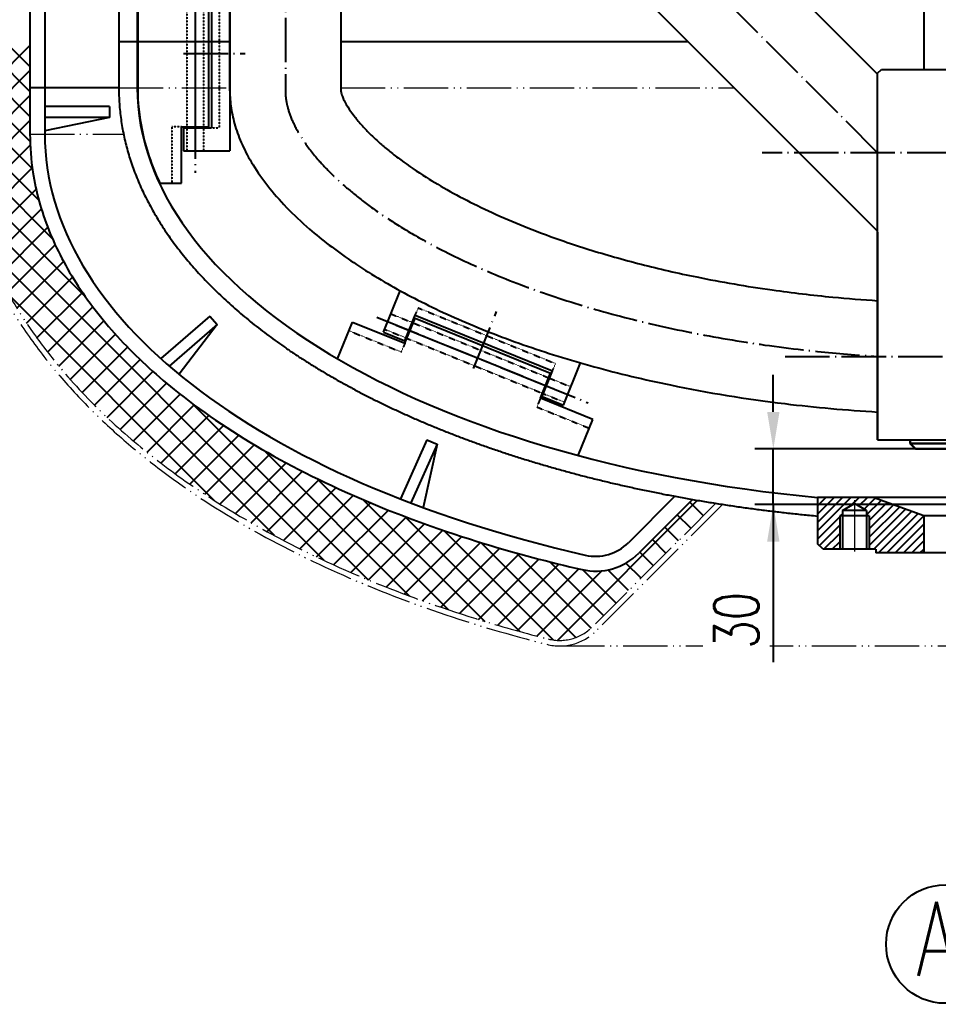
# Model space of a CAD drawing. Extents: x -7243 to -2491, y -430 to 6298.
# Drawn here: x -6445 to -5948, y 2736 to 3267 of the extents above; entities that cross this region are included whole.
import ezdxf

# ---------------------------------------------------------------- set-up
doc = ezdxf.new("R2010")
doc.units = 0
doc.header["$MEASUREMENT"] = 0
for name, pattern in [('ACAD_ISO04W100', [30.5, 24, -3, 0.5, -3]), ('ACAD_ISO05W100', [34, 24, -3, 0.5, -3, 0.5, -3]), ('CENTER', [50.800000000000004, 31.75, -6.35, 6.35, -6.35]), ('HIDDEN', [0.375, 0.25, -0.125])]:
    doc.linetypes.add(name, pattern=pattern)
doc.layers.get('0').update_dxf_attribs({"linetype": 'CONTINUOUS'})
doc.layers.get('DEFPOINTS').update_dxf_attribs({"linetype": 'CONTINUOUS'})
for name, color, linetype in [('1中心线', 3, 'ACAD_ISO04W100'), ('3轮廓', 7, 'CONTINUOUS'), ('4文字、标注、剖面线', 5, 'CONTINUOUS'), ('4文字标注', 5, 'CONTINUOUS'), ('7虚线', 1, 'HIDDEN')]:
    doc.layers.add(name, color=color, linetype=linetype)
for name, color, linetype, lineweight in [('中心线', 3, 'CENTER', 18), ('双点划线', 6, 'ACAD_ISO05W100', 18), ('轮廓线', 7, 'CONTINUOUS', 30)]:
    doc.layers.add(name, color=color, linetype=linetype, lineweight=lineweight)
doc.styles.add('样式 2', font='ROMANS.shx', dxfattribs={"width": 0.75, "bigfont": 'hmhz.shx'})
doc.dimstyles.new('1-4 装配总图', dxfattribs={"dimscale": 4, "dimtxt": 3, "dimasz": 2.5, "dimexe": 1.25, "dimexo": 0, "dimgap": 1, "dimtad": 1, "dimdec": 0, "dimdsep": 46, "dimtxsty": '样式 2', "dimcen": 2.5, "dimclrd": 256, "dimclre": 256, "dimclrt": 256, "dimadec": 0, "dimazin": 0, "dimtfac": 1, "dimtdec": 0, "dimtmove": 0, "dimatfit": 1, "dimfxl": 1, "dimtfill": 1, "dimtfillclr": 256, "dimlwd": -1, "dimarcsym": 0})

# ---------------------------------------------------------------- blocks, each defined once
blk = doc.blocks.new('管口符号')
at = {"layer": '4文字标注'}
blk.add_circle((-1249.135985642628, -514.6938872175397), 4, dxfattribs=at)
at = {"layer": '4文字标注', "style": '样式 2', "width": 0.7}
for tag, p, height in [('A', (-1250.759061545563, -516.6404026200579), 5), ('1', (-1247.738208570488, -516.6277576591583), 2)]:
    blk.add_attdef(tag, p, '', height=height, dxfattribs=at)
blk = doc.blocks.new('*D90')
at = {"layer": '3轮廓', "color": 5}
for p, q in [((-6037.594096706147, 3054.990080108617), (-6037.594096706147, 3074.990080108617)), ((-6037.594096706147, 3004.990080108611), (-6037.594096706147, 3034.990080108617)), ((-6037.594096706147, 3004.990080108611), (-6037.594096706147, 2919.847222965755)), ((-6037.594096706147, 2984.990080108611), (-6037.594096706147, 2964.990080108611))]:
    blk.add_line(p, q, dxfattribs=at)
at = {"layer": '3轮廓', "color": 5, "lineweight": -2}
for p, q in [((-5931.237146688103, 3034.990080108617), (-6047.594096706147, 3034.990080108617)), ((-5940.644751522745, 3004.990080108611), (-6047.594096706147, 3004.990080108611))]:
    blk.add_line(p, q, dxfattribs=at)
at = {"layer": '3轮廓', "color": 5}
for points in [[(-6040.92743003948, 3054.990080108617), (-6034.260763372814, 3054.990080108617), (-6037.594096706147, 3034.990080108617)], [(-6034.260763372814, 2984.990080108611), (-6040.92743003948, 2984.990080108611), (-6037.594096706147, 3004.990080108611)]]:
    blk.add_solid(points, dxfattribs=at)
at = {"layer": 'DEFPOINTS', "color": 0}
for p in [(-6037.594096706147, 3034.990080108617), (-5931.237146688103, 3034.990080108617), (-5940.644751522745, 3004.990080108611)]:
    blk.add_point(p, dxfattribs=at)
at = {"layer": '3轮廓', "color": 5, "insert": (-6057.594096706147, 2942.418651537183), "char_height": 24, "attachment_point": 5, "rotation": 90, "style": '样式 2', "bg_fill": 3, "box_fill_scale": 1.25, "bg_fill_color": 256, "bg_fill_true_color": 13158600, "bg_fill_transparency": 0}
blk.add_mtext('30', dxfattribs=at)
blk = doc.blocks.new('8')
at = {"layer": '1中心线'}
for p, q in [((31543.81867658837, 2792.368846254681), (31543.81867658837, 2669.180714133656)), ((31537.63974440024, 2733.605381481275), (31570.96175464993, 2733.605381481275))]:
    blk.add_line(p, q, dxfattribs=at)
at = {"layer": '3轮廓'}
for p, q in [((31537.63974440024, 2786.105381481275), (31537.63974440024, 2773.605381481275)), ((31537.63974440024, 2786.105381481275), (31562.63974440024, 2786.105381481275)), ((31562.63974440024, 2786.105381481275), (31562.63974440024, 2681.105381481275)), ((31537.63974440024, 2773.605381481275), (31552.63974440024, 2773.605381481275)), ((31552.63974440024, 2773.605381481275), (31552.63974440024, 2693.605381481275)), ((31537.63974440024, 2693.605381481275), (31537.63974440024, 2681.105381481275)), ((31537.63974440024, 2693.605381481275), (31552.63974440024, 2693.605381481275)), ((31537.63974440024, 2681.105381481275), (31562.63974440024, 2681.105381481275))]:
    blk.add_line(p, q, dxfattribs=at)
at = {"layer": '7虚线', "ltscale": 0.4}
for p, q in [((31539.31883819422, 2786.105381481275), (31539.31883819422, 2773.605381481275)), ((31548.31883817738, 2786.105381481275), (31548.31883817738, 2773.605381481275)), ((31552.63974440024, 2773.605381481275), (31556.84178542911, 2773.605381481275)), ((31556.84178542911, 2773.605381481275), (31556.84178542911, 2693.605381481275)), ((31539.31883819422, 2693.605381481275), (31539.31883819422, 2681.105381481275)), ((31548.31883817738, 2693.605381481275), (31548.31883817738, 2681.105381481275)), ((31552.63974440024, 2693.605381481275), (31556.84178542911, 2693.605381481275))]:
    blk.add_line(p, q, dxfattribs=at)
blk = doc.blocks.new('G')
at = {"layer": '1中心线'}
blk.add_line((27194.49990872716, 2626.70381465949), (27194.49990872716, 2534.482789415219), dxfattribs=at)
at = {"layer": '3轮廓'}
for p, q in [((27163.53070056235, 2649.179076259517), (27187.13510082493, 2649.179076259516)), ((27163.53070056235, 2649.179076259516), (27163.53070056235, 2560.709855916415)), ((27187.13510082493, 2649.179076259516), (27187.13510082493, 2618.679076259516)), ((27187.13510082493, 2618.679076259516), (27201.7395010875, 2618.679076259516)), ((27201.7395010875, 2618.679076259516), (27201.7395010875, 2539.679076259516)), ((27187.13510082493, 2539.679076259516), (27201.7395010875, 2539.679076259516)), ((27187.13510082493, 2509.179076259516), (27187.13510082493, 2539.679076259516)), ((27175.51369857099, 2509.179076259539), (27187.13510082493, 2509.179076259516))]:
    blk.add_line(p, q, dxfattribs=at)
blk.add_open_spline([(27163.53070056235, 2560.709855916415), (27163.53070056235, 2553.066866502985), (27164.3116715735, 2545.423878833461), (27167.84429899648, 2528.18365911356), (27171.06801696228, 2518.610232362692), (27175.51369857099, 2509.179076259539)], degree=3, knots=[0, 0, 0, 0, 0.1020968558535501, 0.1020968558535501, 0.2314849992769499, 0.2314849992769499, 0.2314849992769499, 0.2314849992769499], dxfattribs=at)
at = {"layer": '7虚线', "ltscale": 0.4}
for p, q in [((27182.01491085723, 2649.179076259516), (27182.01491085723, 2618.679076259516)), ((27187.13510082493, 2618.679076259516), (27182.01491085723, 2618.679076259516)), ((27189.99982834926, 2618.679076259516), (27189.99982834926, 2539.679076259516)), ((27198.99982832805, 2618.679076259516), (27198.99982832805, 2539.679076259516)), ((27182.01491085723, 2539.679076259516), (27182.01491085723, 2509.179076259516)), ((27187.13510082493, 2539.679076259516), (27182.01491085723, 2539.679076259516))]:
    blk.add_line(p, q, dxfattribs=at)
at = {"layer": '4文字、标注、剖面线'}
blk.add_blockref('8', (-4349.318767861208, -154.4263052217598), dxfattribs=at)
blk = doc.blocks.new('S')
at = {"layer": '1中心线'}
for p, q in [((27344.95528193083, 2409.064175568819), (27357.47084587664, 2439.946484844502)), ((27292.81501010129, 2436.861946139544), (27406.98381224582, 2390.59316063193)), ((27303.23088299797, 2432.640742273133), (27388.69986286964, 2398.003031944643))]:
    blk.add_line(p, q, dxfattribs=at)
at = {"layer": '3轮廓'}
for p, q in [((27296.29911668677, 2428.782887082062), (27305.35855268962, 2451.137157789702)), ((27271.56193891112, 2414.336395036676), (27279.6349865277, 2434.256740166338)), ((27279.6349865277, 2434.256740166338), (27307.90190157426, 2422.801107763415)), ((27307.88391793535, 2424.087955769385), (27313.51783551056, 2437.989717267688)), ((27307.90190157426, 2422.801107763415), (27313.3872340619, 2436.336233715152)), ((27313.3872340619, 2436.336233715152), (27386.60317795298, 2406.664267819056)), ((27313.51783551056, 2437.989717267688), (27387.66056350151, 2407.942156866557)), ((27296.29911668677, 2428.782887082058), (27307.88391793535, 2424.087955769385)), ((27393.61144717489, 2389.345464055576), (27402.86074601253, 2412.16822366305)), ((27381.11784546533, 2393.12914186732), (27386.60317795298, 2406.664267819056)), ((27382.0266459263, 2394.040395368253), (27387.66056350151, 2407.942156866557)), ((27409.38476051189, 2381.673509464396), (27381.11784546533, 2393.12914186732)), ((27382.0266459263, 2394.040395368253), (27393.61144717489, 2389.345464055576)), ((27401.49183956767, 2362.197629133043), (27409.38476051189, 2381.673509464397))]:
    blk.add_line(p, q, dxfattribs=at)
at = {"layer": '7虚线', "ltscale": 0.4}
for p, q in [((27300.31012562799, 2438.680101395913), (27311.89492687658, 2433.985170083236)), ((27313.51783551056, 2437.989717267688), (27315.09609903085, 2441.884102080315)), ((27315.09609903085, 2441.884102080315), (27389.2388270218, 2411.836541679184)), ((27312.35822802792, 2433.7971485628), (27385.57417191899, 2404.125182666705)), ((27277.71187131121, 2429.511429515876), (27305.97878635777, 2418.055797112953)), ((27296.92977508919, 2430.339044512541), (27308.51457633777, 2425.644113199864)), ((27307.90190157426, 2422.801107763415), (27305.97878635777, 2418.055797112953)), ((27308.97787749076, 2425.456091683473), (27382.19382138183, 2395.784125787378)), ((27387.66056350151, 2407.942156866557), (27389.2388270218, 2411.836541679184)), ((27386.03765486753, 2403.937609682104), (27397.62245611611, 2399.242678369428)), ((27381.11784546533, 2393.12914186732), (27379.19473024884, 2388.383831216858)), ((27382.65730432872, 2395.59655279873), (27394.24210557731, 2390.901621486053)), ((27379.19473024884, 2388.383831216858), (27407.46164529539, 2376.928198813935))]:
    blk.add_line(p, q, dxfattribs=at)

msp = doc.modelspace()

# ---------------------------------------------------------------- hatches: boundary and pattern name
at = {"layer": '4文字标注'}
h = msp.add_hatch(dxfattribs=at)
h.set_pattern_fill('ANSI37', color=256, scale=3, style=0)
h.set_pattern_definition([(45, (-15470.085758384, 3745.553658082484), (-6.735192090801863, 6.735192090801865), []), (135, (-15470.085758384, 3745.553658082484), (-6.735192090801865, -6.735192090801863), [])])
h.paths.add_polyline_path([(-6439.237146688105, 3254.990080108611), (-6481.237146688105, 3254.990080108611), (-6481.237146688105, 3229.990080108611), (-6439.237146688105, 3229.990080108611)])
edge = h.paths.add_edge_path()
edge.add_spline(control_points=[(-6140.843746113256, 2969.810037535882), (-6158.890884011198, 2973.934067518711), (-6176.462101516081, 2978.592224996063), (-6215.980486468965, 2990.61313121814), (-6237.472194713402, 2998.361588672006), (-6277.842820395355, 3015.471222321387), (-6296.721513414432, 3024.832059080268), (-6331.417636032042, 3044.969731606197), (-6347.235222633914, 3055.746273218433), (-6372.065935483646, 3075.790839906242), (-6381.803127136667, 3084.806295351467), (-6399.130388406888, 3103.435685305754), (-6406.72064278429, 3113.050058573052), (-6419.615536817375, 3132.766525586502), (-6424.919860093254, 3142.869437883844), (-6433.114901548986, 3163.421303844627), (-6436.004308907544, 3173.8705552436), (-6438.703345137554, 3191.23955775338), (-6439.236206122645, 3198.114828194612), (-6439.236549011468, 3204.990080108611)], knot_values=[3.141592839681477, 3.141592839681477, 3.141592839681477, 3.141592839681477, 3.259487490969896, 3.259487490969896, 3.416051370917587, 3.416051370917587, 3.572615250865278, 3.572615250865278, 3.729179130812969, 3.729179130812969, 3.848432160404772, 3.848432160404772, 3.967685189996574, 3.967685189996574, 4.086938219588378, 4.086938219588378, 4.20619124918018, 4.20619124918018, 4.283732206412745, 4.283732206412745, 4.283732206412745, 4.283732206412745], degree=3, periodic=0)
edge.add_line((-6439.236549011468, 3204.990080108611), (-6439.237146688105, 3204.990080108611))
edge.add_line((-6439.237146688105, 3204.990080108611), (-6439.237146688105, 3229.990080108611))
edge.add_line((-6439.237146688105, 3229.990080108611), (-6481.237146688105, 3229.990080108611))
edge.add_spline(control_points=[(-6481.237146688105, 3229.990080108611), (-6481.237146688105, 3221.866536064781), (-6480.769616232992, 3213.743328366001), (-6478.920130102513, 3197.634392943045), (-6477.538498854698, 3189.649218618485), (-6473.918331802761, 3173.935432452827), (-6471.680295167447, 3166.207087745483), (-6466.428690996687, 3151.094148992213), (-6463.41560387268, 3143.70952120318), (-6456.703706498494, 3129.335894971171), (-6453.005229913229, 3122.346665004608), (-6445.008180450593, 3108.784846747388), (-6440.709765601419, 3102.211960224091), (-6431.586879083527, 3089.481414421675), (-6426.762427856393, 3083.323484327195), (-6413.842769758168, 3068.103934847139), (-6405.418900187415, 3059.32566886915), (-6387.611650392926, 3042.654810177682), (-6378.227435524557, 3034.761350431104), (-6358.607586856069, 3019.777864284794), (-6348.371264236561, 3012.687585032214), (-6327.124727415092, 2999.24626618255), (-6316.11406493597, 2992.895260308119), (-6287.847743065544, 2977.964668283168), (-6270.161577097697, 2969.804882481488), (-6233.422239627336, 2954.941783307085), (-6214.368447131925, 2948.239439683322), (-6183.087057011973, 2938.699155206896), (-6171.230943910563, 2935.397701821193), (-6159.198375196174, 2932.349154101938)], knot_values=[3.141592653589793, 3.141592653589793, 3.141592653589793, 3.141592653589793, 3.198935317428593, 3.198935317428593, 3.256277981267393, 3.256277981267393, 3.313620645106192, 3.313620645106192, 3.370963308944992, 3.370963308944992, 3.428305972783792, 3.428305972783792, 3.485648636622591, 3.485648636622591, 3.542991300461391, 3.542991300461391, 3.6321335735088, 3.6321335735088, 3.721275846556208, 3.721275846556208, 3.810418119603617, 3.810418119603617, 3.899560392651025, 3.899560392651025, 4.032117249636769, 4.032117249636769, 4.164674106622513, 4.164674106622513, 4.24337931629058, 4.24337931629058, 4.24337931629058, 4.24337931629058], degree=3, periodic=0)
edge.add_arc((-6153.058422701291, 2956.583447641478), 25.0000000000019, 255.7828176877531, 314.9999999999999)
edge.add_line((-6135.380753171623, 2938.905778111813), (-6068.672218408992, 3005.614312874447))
edge.add_spline(control_points=[(-6068.672218408992, 3005.614312874447), (-6072.87996559525, 3006.280692158015), (-6077.068835856073, 3006.977760139033), (-6081.237146688101, 3007.705208527561)], knot_values=[4.376600597581184, 4.376600597581184, 4.376600597581184, 4.376600597581184, 4.405666655939714, 4.405666655939714, 4.405666655939714, 4.405666655939714], degree=3, periodic=0)
edge.add_line((-6081.237146688101, 3007.705208527561), (-6110.270544432216, 2978.671810783446))
edge.add_arc((-6133.605068211375, 3002.006334562603), 32.9999999999995, 257.3289141423151, 314.99999999995254, ccw=False)
h = msp.add_hatch(dxfattribs=at)
h.set_pattern_fill('ANSI31', color=256, style=0)
h.set_pattern_definition([(45, (-8810.169098090832, 2663.912797401679), (-2.245064030267288, 2.245064030267288), [])])
h.paths.add_polyline_path([(-5956.237146688101, 2978.803648562738), (-5982.237146688101, 2978.803648562738), (-5982.237146688101, 2980.803648562738), (-5985.737146688101, 2980.803648562738), (-5985.737146688101, 2998.803648562738), (-5987.237146688101, 2998.803648562738), (-5987.237146688101, 3001.803648562741), (-5993.737146688101, 3005.55642531247), (-6000.237146688101, 3001.803648562738), (-6000.237146688101, 2998.803648562738), (-6001.737146688101, 2998.803648562738), (-6001.737146688101, 2980.803648562738), (-6010.737146688101, 2980.803648562738), (-6013.737146688101, 2983.803648562737), (-6013.737146688101, 3008.803648562738), (-5983.711920882655, 3008.803648562738), (-5956.237146688101, 2998.803648562734)])
h.paths.add_polyline_path([(-5848.737146688101, 3008.803648562738), (-5848.737146688101, 2983.803648562738), (-5851.737146688101, 2980.803648562738), (-5860.737146688101, 2980.803648562738), (-5860.737146688101, 2998.803648562738), (-5862.237146688101, 2998.803648562738), (-5862.237146688101, 3001.803648562738), (-5868.737146688101, 3005.55642531247), (-5875.237146688101, 3001.803648562741), (-5875.237146688101, 2998.803648562738), (-5876.737146688101, 2998.803648562738), (-5876.737146688101, 2980.803648562738), (-5880.237146688101, 2980.803648562738), (-5880.237146688101, 2978.803648562738), (-5906.237146688101, 2978.803648562738), (-5906.237146688101, 2998.803648562738), (-5878.762372493555, 3008.803648562737)])

# ---------------------------------------------------------------- linework, layer by layer
for p, q in [((-5956.237146688105, 4314.408502225659), (-5956.237146688101, 3239.990080108617)), ((-6381.237146688105, 4010.990080108612), (-6381.237146688105, 3229.990080108611)), ((-6391.237146688105, 3980.990080108612), (-6391.237146688105, 3229.990080108611)), ((-6439.237146688105, 3806.990080108612), (-6439.237146688105, 3204.990080108611)), ((-6431.237146688105, 3806.990080108612), (-6431.237146688105, 3204.990080108611)), ((-6391.237146688105, 3254.990080108611), (-6331.237146688098, 3254.990080108611)), ((-6271.237146688105, 3254.990080108611), (-6083.663553559296, 3254.990080108611)), ((-6391.237109075159, 3229.990080108611), (-6439.237146688105, 3229.990080108611)), ((-6396.234597157811, 3219.990080108612), (-6431.237146688105, 3219.990080108612)), ((-6396.234597157811, 3219.990080108612), (-6396.234597157811, 3213.990080108612)), ((-6396.234597157811, 3213.990080108612), (-6431.237146688105, 3206.791129566863)), ((-6396.234597157811, 3213.990080108612), (-6431.237146688105, 3213.990080108612)), ((-6342.120366598061, 3106.752595510477), (-6368.496207999666, 3083.741870533242)), ((-6342.120366598061, 3106.752595510477), (-6338.175958213065, 3102.231352042978)), ((-6338.175958213065, 3102.231352042978), (-6363.958573657943, 3079.738167307661)), ((-6338.175958213065, 3102.231352042978), (-6358.683109513691, 3075.288548829961)), ((-6224.756490504129, 3039.932215009864), (-6239.037803241052, 3007.975641662101)), ((-6224.756490504129, 3039.932215009864), (-6219.278619815865, 3037.484168294085)), ((-6219.278619815865, 3037.484168294085), (-6233.430467343798, 3005.817292715928)), ((-6219.278619815865, 3037.484168294085), (-6226.819133048812, 3003.352230648833)), ((-6090.81845302822, 3009.437610686431), (-6115.927398681721, 2984.328665032929)), ((-6081.237146688105, 3007.705208527559), (-6110.270544432216, 2978.671810783446)), ((-6013.737146688101, 3008.803648562738), (-6013.737146688101, 2983.803648562738)), ((-5931.237146688105, 3008.803648562738), (-6013.737146688101, 3008.803648562738)), ((-5956.237146688109, 2998.803648562738), (-5983.711920882655, 3008.803648562738)), ((-6000.237146688101, 3001.803648562738), (-5993.737146688101, 3005.55642531247)), ((-6000.237146688101, 3001.803648562738), (-6000.237146688101, 2980.803648562738)), ((-5987.237146688101, 3001.803648562738), (-6000.237146688101, 3001.803648562738)), ((-5987.237146688101, 3001.80364856274), (-5993.737146688101, 3005.556425312471)), ((-5987.237146688101, 3001.803648562738), (-5987.237146688101, 2980.803648562738)), ((-5956.237146688101, 2998.803648562735), (-5956.237146688101, 2978.803648562738)), ((-5906.237146688101, 2998.803648562738), (-5956.237146688109, 2998.803648562738)), ((-6010.737146688101, 2980.803648562738), (-6013.737146688101, 2983.803648562738)), ((-5982.237146688101, 2980.803648562738), (-6010.737146688101, 2980.803648562738)), ((-5982.237146688101, 2980.803648562738), (-5982.237146688101, 2978.803648562738)), ((-5880.237146688101, 2978.803648562738), (-5982.237146688101, 2978.803648562738))]:
    msp.add_line(p, q)
for radius, start, end in [(25, 257.1206171562599, 314.9999999999565), (33, 257.1206171562601, 314.9999999999514)]:
    msp.add_arc((-6133.605068211375, 3002.006334562603), radius, start, end)
for centre, major_axis, ratio, end_param in [((-5931.237146688105, 3229.990080108611), (450.0000000000005, 0), 0.4999999999999993, 4.528012789348733), ((-5931.237146688105, 3204.990080108611), (499.9999999999995, 0), 0.5000000000000004, 4.283477849950443)]:
    msp.add_ellipse(centre, major_axis=major_axis, ratio=ratio, start_param=3.141592653589793, end_param=end_param)
for points, knots in [([(-6391.237146688105, 3229.990080108611), (-6391.237146688105, 3228.564636309989), (-6391.187348385876, 3225.712515051715), (-6390.963355159885, 3221.437292912362), (-6390.590276410458, 3217.166533908041), (-6390.068472564071, 3212.9025245789), (-6389.398439411172, 3208.647417462954), (-6388.580799799609, 3204.403328090908), (-6387.616293625306, 3200.172294021937), (-6386.505766552949, 3195.956273640304), (-6385.25015792514, 3191.757137151596), (-6383.850488318014, 3187.576662645818), (-6382.307847171793, 3183.416533695401), (-6380.623380876445, 3179.27833925766), (-6378.798281627933, 3175.16357539898), (-6376.833777298623, 3171.073648630424), (-6374.731122490568, 3167.009880532833), (-6372.491590868922, 3162.973513366639), (-6370.116468808523, 3158.965716365576), (-6367.607050331317, 3154.987592438259), (-6364.964633269385, 3151.040185032596), (-6362.190516555078, 3147.124484955278), (-6359.28599851915, 3143.241436977161), (-6356.252376064906, 3139.391946093701), (-6353.090944583138, 3135.576883345379), (-6349.802998474803, 3131.797091135029), (-6346.389832155619, 3128.053388006546), (-6342.852741427483, 3124.346572872289), (-6339.19302511388, 3120.677428694687), (-6335.411986869982, 3117.04672564146), (-6331.510937091414, 3113.455223743789), (-6327.49119485894, 3109.903675093687), (-6323.35408986784, 3106.392825620579), (-6319.100964302186, 3102.923416489102), (-6314.733174623103, 3099.49618516008), (-6310.252093248979, 3096.111866155501), (-6305.659110111959, 3092.771191566316), (-6300.955634081147, 3089.474891339078), (-6296.143094247349, 3086.223693374629), (-6291.222941068187, 3083.018323468706), (-6286.19664737484, 3079.859505121288), (-6281.065709244162, 3076.747959238362), (-6275.831646741488, 3073.684403746922), (-6270.496004540139, 3070.669553141197), (-6265.060352424935, 3067.704117975725), (-6259.526285686767, 3064.788804318603), (-6253.895425415929, 3061.924313176135), (-6248.169418701618, 3059.11133989852), (-6242.349938744697, 3056.350573574437), (-6236.438684891018, 3053.642696421203), (-6230.437382591659, 3050.988383175866), (-6224.3477832965, 3048.388300491683), (-6218.171664286932, 3045.84310634353), (-6211.910828453063, 3043.353449444995), (-6205.567104020527, 3040.919968679442), (-6199.142344231524, 3038.543292546635), (-6192.638426984053, 3036.224038626199), (-6186.057254433563, 3033.962813058812), (-6179.400752560239, 3031.76021004568), (-6172.670870705206, 3029.61681136668), (-6165.869581078488, 3027.5331859173), (-6158.99887824144, 3025.509889264384), (-6152.060778565883, 3023.547463220564), (-6145.057319672098, 3021.646435437161), (-6137.990559847698, 3019.807319015258), (-6130.862577449036, 3018.030612134593), (-6123.67547028662, 3016.316797699952), (-6116.431354996297, 3014.666343004559), (-6109.132366396982, 3013.079699410152), (-6101.780656836538, 3011.55730204322), (-6094.378395526644, 3010.099569507076), (-6086.927767867612, 3008.706903609258), (-6079.430974764051, 3007.37968910393), (-6071.890231932171, 3006.118293448818), (-6064.307769199451, 3004.923066576374), (-6056.685829797287, 3003.794340678746), (-6049.026669647221, 3002.732430006253), (-6041.332556641468, 3001.737630679031), (-6033.605769917925, 3000.810220511543), (-6025.848599130532, 2999.950458849678), (-6019.222114147295, 2999.27645003652), (-6015.18128044554, 2998.893877478439), (-6013.737146688083, 2998.760765550973)], [0, 0, 0, 0, 4.276331395868362, 8.555612523071169, 12.84078665361656, 17.13478410859369, 21.4405157080444, 25.76086614725806, 30.09868729971701, 34.45679146435489, 38.8379445926534, 43.24485954743197, 47.68018945849137, 52.1465212494149, 56.64636941423956, 61.18217012219822, 65.75627572381481, 70.3709497228716, 75.02836226720025, 79.73058619789727, 84.47959368230708, 89.27725344212979, 94.12532857473089, 99.02547495390348, 103.9792401863304, 108.988063091852, 114.0532736695628, 119.1760935075358, 124.3576365915533, 129.598910467283, 134.9008177106257, 140.2641576624285, 145.6896283858202, 151.1778288072151, 156.729261005073, 162.3443326138276, 168.0233593137739, 173.7665673809933, 179.5740962747284, 185.4460012425354, 191.382255926511, 197.3827549564422, 203.4473165181527, 209.5756848873615, 215.7675329213672, 222.0224645024917, 228.3400169286029, 234.7196632474461, 241.1608145324151, 247.6628220984499, 254.2249796574002, 260.8465254129202, 267.5266440954844, 274.2644689384318, 281.0590835964581, 287.9095240080948, 294.8147802040178, 301.773798063141, 308.7854810185237, 315.8486917153013, 322.9622536227611, 330.1249526027476, 337.335538436605, 344.5927263128193, 351.8951982774175, 359.2416046492375, 366.6305654020704, 374.0606715155839, 381.5304862969671, 389.0385466750018, 396.5833644683965, 404.1634276299984, 411.7772014684573, 419.423129848895, 427.0996363740292, 434.8051255471231, 442.5379839181147, 450.2965812141416, 458.0792714557695, 465.8843940599187, 473.7102749307932, 478.061026986667, 478.061026986667, 478.061026986667, 478.061026986667]), ([(-6439.236549011468, 3204.990080108611), (-6439.236206122645, 3198.114828194612), (-6438.703345137554, 3191.23955775338), (-6436.004308907544, 3173.8705552436), (-6433.114901548986, 3163.421303844627), (-6424.919860093254, 3142.869437883844), (-6419.615536817375, 3132.766525586502), (-6406.72064278429, 3113.050058573052), (-6399.130388406888, 3103.435685305754), (-6381.803127136667, 3084.806295351467), (-6372.065935483646, 3075.790839906242), (-6347.235222633914, 3055.746273218433), (-6331.417636032042, 3044.969731606197), (-6296.721513414432, 3024.832059080268), (-6277.842820395355, 3015.471222321387), (-6237.472194713402, 2998.361588672006), (-6215.980486468965, 2990.61313121814), (-6176.462101516081, 2978.592224996063), (-6158.890884011198, 2973.934067518711), (-6140.843746113256, 2969.810037535882)], [3.141592839681477, 3.141592839681477, 3.141592839681477, 3.141592839681477, 3.219133796914043, 3.219133796914043, 3.338386826505845, 3.338386826505845, 3.457639856097648, 3.457639856097648, 3.576892885689451, 3.576892885689451, 3.696145915281254, 3.696145915281254, 3.852709795228945, 3.852709795228945, 4.009273675176636, 4.009273675176636, 4.165837555124327, 4.165837555124327, 4.283732206412745, 4.283732206412745, 4.283732206412745, 4.283732206412745])]:
    msp.add_open_spline(points, degree=3, knots=knots)
at = {"layer": '1中心线'}
for p, q in [((-6301.237146688101, 3847.337694388684), (-6301.237146688101, 3228.459300451703)), ((-5981.237146688109, 3194.990080108615), (-6297.211117709219, 3510.964051129729)), ((-5819.369707174694, 3194.990080108617), (-6043.602900459293, 3194.990080108617)), ((-6031.211878145448, 3084.990080108617), (-5860.272750528296, 3084.990080108617))]:
    msp.add_line(p, q, dxfattribs=at)
msp.add_open_spline([(-6301.237146688101, 3228.459300451717), (-6301.237146688101, 3227.24616613109), (-6301.172087345065, 3226.055300675969), (-6300.946308108403, 3224.026471132588), (-6300.827890452558, 3223.21386225257), (-6300.472723103263, 3221.263218407756), (-6300.208321957227, 3220.104109027994), (-6299.204443254028, 3216.506327500449), (-6298.259895921554, 3213.90616832754), (-6295.550131651024, 3208.138772292614), (-6293.783289339968, 3204.975242442382), (-6289.20783093886, 3198.138462530028), (-6286.401717896111, 3194.471800223444), (-6280.63993744885, 3187.934058721271), (-6277.987630395066, 3185.159975051668), (-6272.187874411062, 3179.583000525744), (-6269.063722799507, 3176.787815341163), (-6262.263270871932, 3171.139560154415), (-6258.585750872575, 3168.284875739575), (-6250.296241120162, 3162.280028282682), (-6245.627293834477, 3159.129991044588), (-6235.652179167471, 3152.871729299276), (-6230.349460652746, 3149.765231533316), (-6216.243236163555, 3142.064375427109), (-6207.038104706593, 3137.52829454304), (-6187.400282766579, 3128.830653128262), (-6176.957670158325, 3124.664844962014), (-6154.997740471441, 3116.816957318737), (-6143.475001692772, 3113.133535662228), (-6119.520931297284, 3106.336431365282), (-6107.086863230939, 3103.222712501721), (-6081.485013552676, 3097.631302248998), (-6068.316864628698, 3095.154645317503), (-6041.424641067933, 3090.885291277481), (-6027.704662966975, 3089.093519732807), (-6003.040720862693, 3086.554824245402), (-5992.171645531296, 3085.662450336816), (-5981.237146688105, 3084.990080108617)], degree=3, knots=[0, 0, 0, 0, 0.05552156745159578, 0.05552156745159578, 0.0908343921744489, 0.0908343921744489, 0.1385751137249946, 0.1385751137249946, 0.230736481396554, 0.230736481396554, 0.3228978490681134, 0.3228978490681134, 0.4150592167396727, 0.4150592167396727, 0.4794897818563617, 0.4794897818563617, 0.5418387050423616, 0.5418387050423616, 0.6041876282283617, 0.6041876282283617, 0.6728567129248707, 0.6728567129248707, 0.7415257976213797, 0.7415257976213797, 0.8458927715127266, 0.8458927715127266, 0.9502597454040734, 0.9502597454040734, 1.05462671929542, 1.05462671929542, 1.158993693186767, 1.158993693186767, 1.263360667078114, 1.263360667078114, 1.367727640969461, 1.367727640969461, 1.448471609267383, 1.448471609267383, 1.448471609267383, 1.448471609267383], dxfattribs=at)
at = {"layer": '3轮廓'}
for p, q in [((-6331.237146688098, 3228.459300451717), (-6331.237146688098, 3828.459300451717)), ((-6271.237146688105, 3828.459300451717), (-6271.237146688105, 3228.459300451717)), ((-5981.237146688109, 3237.416486979809), (-6271.237146688105, 3527.416486979806)), ((-5981.237146688112, 3152.563673237429), (-6271.237146688105, 3442.563673237419)), ((-5981.237146688109, 3237.990080108618), (-5979.237146688109, 3239.990080108616)), ((-5981.237146688112, 3151.990080108617), (-5981.237146688109, 3237.990080108618)), ((-5979.237146688109, 3239.990080108616), (-5883.237146688112, 3239.990080108617))]:
    msp.add_line(p, q, dxfattribs=at)
msp.add_open_spline([(-6271.237146688105, 3228.459300451717), (-6271.237146688105, 3228.360405766336), (-6271.234366388653, 3228.296086780392), (-6271.212499366873, 3228.071731068736), (-6271.189472699338, 3227.895743491437), (-6271.102384434784, 3227.449421149893), (-6271.037162395809, 3227.164823864721), (-6270.80230909646, 3226.366044268537), (-6270.641753219425, 3225.884542526284), (-6270.173982233984, 3224.697876434936), (-6269.865012864393, 3223.99013953741), (-6268.820557877312, 3221.885652098323), (-6267.939356088471, 3220.319626673615), (-6265.80933241433, 3217.100934144584), (-6264.70305118398, 3215.563845200254), (-6262.113479597137, 3212.295622364989), (-6260.636166006658, 3210.562746409484), (-6257.688660099786, 3207.373448522619), (-6256.313603866416, 3205.959828786793), (-6253.311451000576, 3203.036283035151), (-6251.686487139083, 3201.528533330158), (-6248.307521691346, 3198.548608945344), (-6246.569588645496, 3197.081007860949), (-6242.868128582599, 3194.092715709317), (-6240.907011688021, 3192.574046497291), (-6234.701815556902, 3187.971325244823), (-6230.139808221546, 3184.844525552442), (-6221.127415964977, 3179.16305633709), (-6216.831182708735, 3176.61729521697), (-6207.611590196713, 3171.495860519145), (-6202.668286482083, 3168.917666152803), (-6192.263847066784, 3163.833576901406), (-6186.80696786047, 3161.329725649862), (-6175.414011899753, 3156.434338081209), (-6169.475146916211, 3154.041297274129), (-6154.999363959781, 3148.585021387272), (-6146.282687536037, 3145.582247922642), (-6128.13771305023, 3139.900612881315), (-6118.716165423528, 3137.223674433128), (-6099.268252194717, 3132.246949470378), (-6089.242512896304, 3129.946689153945), (-6065.738247917838, 3125.162485573625), (-6052.084438278649, 3122.814692405424), (-6027.398984807736, 3119.328919740743), (-6016.485858452474, 3118.037472406996), (-5997.434462286659, 3116.212175035156), (-5989.356625202236, 3115.567654180695), (-5981.237146688101, 3115.048958206307)], degree=3, knots=[0, 0, 0, 0, 0.04864701045140878, 0.04864701045140878, 0.09729402090281757, 0.09729402090281757, 0.1459410313542263, 0.1459410313542263, 0.1945880418056351, 0.1945880418056351, 0.2432350522570439, 0.2432350522570439, 0.3195315883023368, 0.3195315883023368, 0.377197792028942, 0.377197792028942, 0.4328814410326081, 0.4328814410326081, 0.4743311448583645, 0.4743311448583645, 0.5157808486841209, 0.5157808486841209, 0.5544643959020918, 0.5544643959020918, 0.5931479431200628, 0.5931479431200628, 0.6705150375560048, 0.6705150375560048, 0.7328955192099236, 0.7328955192099236, 0.7968825984821797, 0.7968825984821797, 0.8608696777544358, 0.8608696777544358, 0.9248567570266919, 0.9248567570266919, 1.011296138188746, 1.011296138188746, 1.097735519350799, 1.097735519350799, 1.184174900512853, 1.184174900512853, 1.295594837090179, 1.295594837090179, 1.381438055354741, 1.381438055354741, 1.443762386720992, 1.443762386720992, 1.443762386720992, 1.443762386720992], dxfattribs=at)
at = {"layer": '4文字、标注、剖面线'}
for p, q in [((-6001.737146688101, 2998.803648562738), (-6001.737146688101, 2980.803648562738)), ((-5985.737146688101, 2998.803648562738), (-6001.737146688101, 2998.803648562738)), ((-5985.737146688101, 2998.803648562738), (-5985.737146688101, 2980.803648562738))]:
    msp.add_line(p, q, dxfattribs=at)
at = {"layer": '中心线', "ltscale": 5}
msp.add_line((-5993.737146688101, 3007.385386529783), (-5993.737146688101, 2979.655425467385), dxfattribs=at)
at = {"layer": '双点划线'}
for p, q in [((-6391.237146688105, 3229.990080108611), (-6331.237146688098, 3229.990080108611)), ((-6271.237146688105, 3229.990080108611), (-6058.663553559296, 3229.990080108611)), ((-6439.237146688105, 3204.990080108611), (-6388.677820940931, 3204.990080108611)), ((-6068.672218408992, 3005.614312874447), (-6135.380753171623, 2938.905778111813)), ((-6065.002267567474, 3005.041623028846), (-6133.259432828065, 2936.784457768252)), ((-6152.795587715958, 2928.584611816393), (-5717.433747885174, 2928.584611816393))]:
    msp.add_line(p, q, dxfattribs=at)
for centre, radius, start, end in [((-6153.058422701291, 2956.583447641476), 25, 255.7828176877521, 315.0000000000037), ((-6153.05877989178, 2956.584061462043), 28.00068660909462, 255.5741411763956, 314.9996286815675)]:
    msp.add_arc(centre, radius, start, end, dxfattribs=at)
for points, knots in [([(-6484.237146688105, 3229.990080108611), (-6484.237146688105, 3221.716526263613), (-6483.75900073252, 3213.444503116571), (-6481.740769007341, 3195.940356251039), (-6480.067097070674, 3186.731563994548), (-6475.606148088362, 3168.676164080528), (-6472.820541768429, 3159.829345860924), (-6466.264598685575, 3142.620098904632), (-6462.495363792619, 3134.256063680903), (-6454.108853292932, 3118.072594811544), (-6449.492063076486, 3110.251890304278), (-6439.532711809665, 3095.166955338962), (-6434.190542049673, 3087.902217008439), (-6422.879004530947, 3073.911419051575), (-6416.910635999509, 3067.1853983104), (-6404.420425980399, 3054.239862868373), (-6397.899136000309, 3048.020593739067), (-6384.361040560692, 3036.053543440921), (-6377.342774678658, 3030.305911193861), (-6355.606962365211, 3013.721774174498), (-6340.207392628985, 3003.54025513191), (-6307.827295085914, 2984.732269249177), (-6290.844362625852, 2976.105793568122), (-6255.486766799037, 2960.303558523238), (-6237.111190792843, 2953.127333899245), (-6199.290220278166, 2940.223571164869), (-6179.851895514257, 2934.487101037364), (-6159.935169495562, 2929.441038877193)], [3.141592653589793, 3.141592653589793, 3.141592653589793, 3.141592653589793, 3.199178261584191, 3.199178261584191, 3.264493368633224, 3.264493368633224, 3.329808475682257, 3.329808475682257, 3.39512358273129, 3.39512358273129, 3.460438689780323, 3.460438689780323, 3.525753796829355, 3.525753796829355, 3.591068903878388, 3.591068903878388, 3.656384010927421, 3.656384010927421, 3.721699117976454, 3.721699117976454, 3.852329332074519, 3.852329332074519, 3.982959546172585, 3.982959546172585, 4.11358976027065, 4.11358976027065, 4.24337931629058, 4.24337931629058, 4.24337931629058, 4.24337931629058]), ([(-6481.237146688105, 3229.990080108611), (-6481.237146688105, 3221.866536064781), (-6480.769616232992, 3213.743328366001), (-6478.920130102513, 3197.634392943045), (-6477.538498854698, 3189.649218618485), (-6473.918331802761, 3173.935432452827), (-6471.680295167447, 3166.207087745483), (-6466.428690996687, 3151.094148992213), (-6463.41560387268, 3143.70952120318), (-6456.703706498494, 3129.335894971171), (-6453.005229913229, 3122.346665004608), (-6445.008180450593, 3108.784846747388), (-6440.709765601419, 3102.211960224091), (-6431.586879083527, 3089.481414421675), (-6426.762427856393, 3083.323484327195), (-6413.842769758168, 3068.103934847139), (-6405.418900187415, 3059.32566886915), (-6387.611650392926, 3042.654810177682), (-6378.227435524557, 3034.761350431104), (-6358.607586856069, 3019.777864284794), (-6348.371264236561, 3012.687585032214), (-6327.124727415092, 2999.24626618255), (-6316.11406493597, 2992.895260308119), (-6287.847743065544, 2977.964668283168), (-6270.161577097697, 2969.804882481488), (-6233.422239627336, 2954.941783307085), (-6214.368447131925, 2948.239439683322), (-6183.087057011973, 2938.699155206896), (-6171.230943910563, 2935.397701821193), (-6159.198375196174, 2932.349154101938)], [3.141592653589793, 3.141592653589793, 3.141592653589793, 3.141592653589793, 3.198935317428593, 3.198935317428593, 3.256277981267393, 3.256277981267393, 3.313620645106192, 3.313620645106192, 3.370963308944992, 3.370963308944992, 3.428305972783792, 3.428305972783792, 3.485648636622591, 3.485648636622591, 3.542991300461391, 3.542991300461391, 3.6321335735088, 3.6321335735088, 3.721275846556208, 3.721275846556208, 3.810418119603617, 3.810418119603617, 3.899560392651025, 3.899560392651025, 4.032117249636769, 4.032117249636769, 4.164674106622513, 4.164674106622513, 4.24337931629058, 4.24337931629058, 4.24337931629058, 4.24337931629058])]:
    msp.add_open_spline(points, degree=3, knots=knots, dxfattribs=at)

# ---------------------------------------------------------------- block references
at = {"layer": '4文字、标注、剖面线'}
for name in ['G', 'S']:
    msp.add_blockref(name, (-33544.55812322713, 669.280224192202), dxfattribs=at)
at = {"layer": '4文字标注'}
ref = msp.add_blockref('管口符号', (4048.390231811707, 6885.141792205376), dxfattribs=dict(at, xscale=7.999999996798579, yscale=7.999999996800761, zscale=7.9999999968))
ref.add_attrib('A', 'A', (-5960.290127659247, 2750.423353904142), dxfattribs={"height": 39.999999984, "style": '样式 2', "width": 0.7})

# ---------------------------------------------------------------- next in the draw order: dimensions: what is measured, and where the dimension line sits
at = {"layer": '3轮廓'}
dim = msp.add_linear_dim(base=(-6037.594096706147, 3034.990080108617), p1=(-5940.644751522745, 3004.990080108611), p2=(-5931.237146688103, 3034.990080108617), angle=90, dimstyle='1-4 装配总图', override={"dimscale": 8, "dimclrd": 5, "dimclre": 5, "dimclrt": 5}, dxfattribs=at)
dim.commit()
dim.dimension.update_dxf_attribs({"geometry": '*D90', "text_midpoint": (-6037.594096706147, 2942.418651537183), "dimtype": 160})

# ---------------------------------------------------------------- next in the draw order: linework, layer by layer
at = {"layer": '3轮廓', "color": 7, "linetype": 'Continuous'}
msp.add_line((-5981.237146688105, 3039.990080108617), (-5881.237146688101, 3039.990080108617), dxfattribs=at)
at = {"layer": '3轮廓'}
msp.add_open_spline([(-6331.237146688098, 3228.459300451717), (-6331.237146688098, 3225.339548020367), (-6331.005696881464, 3222.219169691143), (-6330.05379816701, 3215.874387204051), (-6329.332606515505, 3212.649094601029), (-6327.333249228879, 3206.023335029098), (-6326.054132470323, 3202.622728722043), (-6322.856772865129, 3195.625638024948), (-6320.937875350843, 3192.029571572465), (-6316.390355759893, 3184.665986948838), (-6313.761502886144, 3180.899038168901), (-6307.74846510046, 3173.246905629522), (-6304.364337416828, 3169.362177938915), (-6296.822103128652, 3161.540286479972), (-6292.664168345527, 3157.603397765435), (-6281.504981721617, 3147.950845596317), (-6274.071235183474, 3142.244403543346), (-6257.643999992753, 3131.053881857509), (-6248.651324281873, 3125.569925945783), (-6229.230870470408, 3114.982746562835), (-6218.8035600781, 3109.879401491928), (-6196.666842200462, 3100.180982768233), (-6184.957688698349, 3095.585754271615), (-6160.428338295405, 3087.005067020708), (-6147.608285065315, 3083.019483630379), (-6121.04063213116, 3075.737910691678), (-6107.293125006847, 3072.44183483851), (-6073.204878119355, 3065.388427381914), (-6052.495503484653, 3062.008611895422), (-6014.862863120255, 3057.442567442773), (-5998.118128814327, 3055.936075247731), (-5981.237146688094, 3054.935457408288)], degree=3, knots=[0, 0, 0, 0, 0.0748740583524051, 0.0748740583524051, 0.1497481167048102, 0.1497481167048102, 0.2246221750572153, 0.2246221750572153, 0.2994962334096204, 0.2994962334096204, 0.3743702917620255, 0.3743702917620255, 0.4492443501144306, 0.4492443501144306, 0.5241184084668358, 0.5241184084668358, 0.6331691377813624, 0.6331691377813624, 0.742219867095889, 0.742219867095889, 0.8512705964104157, 0.8512705964104157, 0.9603213257249423, 0.9603213257249423, 1.069372055039469, 1.069372055039469, 1.178422784353996, 1.178422784353996, 1.332733915734419, 1.332733915734419, 1.452839596291532, 1.452839596291532, 1.452839596291532, 1.452839596291532], dxfattribs=at)
at = {"layer": '轮廓线'}
for p, q in [((-5981.237146688105, 3039.990080108617), (-5981.237146688112, 3151.990080108617)), ((-5963.737146688105, 3039.990080108617), (-5963.737146688105, 3037.990080108621)), ((-5963.737146688105, 3037.990080108617), (-5960.737146688105, 3034.990080108617)), ((-5963.737146688105, 3037.990080108617), (-5898.737146688105, 3037.990080108617)), ((-5960.737146688101, 3034.990080108617), (-5901.737146688105, 3034.990080108617))]:
    msp.add_line(p, q, dxfattribs=at)

doc.saveas('drawing.dxf')
